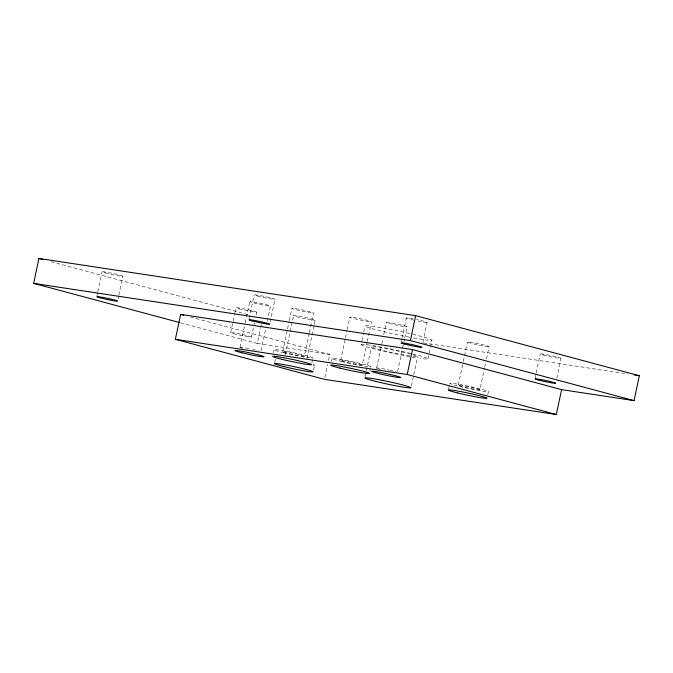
<?xml version="1.0" encoding="UTF-8"?>
<svg xmlns="http://www.w3.org/2000/svg" width="673" height="673" viewBox="0 0 673 673"><rect width="100%" height="100%" fill="white"/><g stroke="black" fill="none" stroke-linecap="round" stroke-linejoin="round"><path stroke-width="0.5" stroke-dasharray="3.37 2.52" d="M96.971 295.691L97.602 292.696M97.821 291.703L102.052 271.774M117.968 299.081L118.608 296.086M118.818 295.094L122.839 276.166M230.654 332.647L234.684 313.711M234.894 312.718L235.954 307.738M240.009 347.293L244.964 323.949M245.182 322.931L249.708 301.622M249.111 318.792L254.201 294.875M251.45 337.03L254.411 323.082M256.11 315.107L256.741 312.121M180.398 322.779L257.313 343.432L260.493 328.483M260.703 327.49L261.334 324.504M261.006 350.7L265.97 327.364M267.265 321.273L270.496 306.047A10.625 0.597 12 0 0 255.084 302.244A10.625 0.597 12 0 0 254.731 303.22A10.625 0.597 12 0 0 270.496 306.047M270.117 322.182L274.988 299.266M273.6 352.593L274.205 349.75M274.677 362.654L275.484 358.86M282.727 351.558L287.312 329.972M287.531 328.946L289.062 321.753M289.281 320.718L291.905 308.385M285.285 354.671L293.588 315.603M304.347 356.168A11.054 0.614 12 0 0 288.313 352.206A11.054 0.614 12 0 0 287.943 353.224A11.054 0.614 12 0 0 304.347 356.168L309.151 333.547M309.37 332.521L313.525 312.987A11.054 0.614 12 0 0 297.491 309.033A11.054 0.614 12 0 0 297.121 310.043A11.054 0.614 12 0 0 313.525 312.987M307.124 358.246L314.114 325.345M314.333 324.319L315.208 320.205A11.054 0.614 12 0 0 299.174 316.251A11.054 0.614 12 0 0 298.804 317.261A11.054 0.614 12 0 0 315.208 320.205M311.86 362.73L312.465 359.878M313.542 369.948L314.552 365.203M324.891 377.351L327.65 364.396M328.491 360.408L329.762 354.435L190.796 317.109M331.553 361.393L332.159 358.549M340.681 360.366L345.274 338.771M345.493 337.745L347.024 330.552M347.243 329.526L349.859 317.185M409.756 356.673A34.222 1.91 12 0 1 361.056 344.584L361.679 341.699M361.889 340.715L363.555 332.849M363.765 331.865L365.018 325.968M362.301 364.968A11.054 0.614 12 0 0 346.275 361.006A11.054 0.614 12 0 0 345.905 362.024A11.054 0.614 12 0 0 362.301 364.968L367.113 342.355M367.332 341.32L371.479 321.795A11.054 0.614 12 0 0 355.453 317.833A11.054 0.614 12 0 0 355.083 318.842A11.054 0.614 12 0 0 371.479 321.795M365.044 376.93L366.112 371.908M366.322 370.899L371.446 346.797M369.822 371.53L370.428 368.678M376.619 368.03L381.574 344.694M381.793 343.676L382.87 338.603M383.736 334.54L386.327 322.367M401.259 341.892L401.899 338.898M402.109 337.905L406.341 317.976A10.625 0.597 12 0 1 413.045 318.817M397.617 371.446L403.657 343.028M403.876 342.019L404.523 338.973M404.742 337.955L407.115 326.792A10.625 0.597 12 0 0 391.703 322.981A10.625 0.597 12 0 0 391.341 323.957A10.625 0.597 12 0 0 407.115 326.792M411.405 385.755L413.542 375.711M413.752 374.701L417.596 356.623M422.896 342.288L427.136 322.367A10.625 0.597 12 0 0 416.587 319.532M427.994 358.776L431.965 340.092M448.555 389.061L449.362 385.259M458.288 385.183L463.1 362.562M463.318 361.536L467.466 342.002M479.908 389.785A11.054 0.614 12 0 0 463.882 385.822A11.054 0.614 12 0 0 463.512 386.84A11.054 0.614 12 0 0 479.908 389.785L484.493 368.198M484.711 367.172L485.586 363.058M486.461 358.945L489.086 346.612A11.054 0.614 12 0 0 473.06 342.65A11.054 0.614 12 0 0 472.682 343.659A11.054 0.614 12 0 0 489.086 346.612M487.824 394.445L488.43 391.602A19.769 1.102 12 0 0 459.768 384.519A19.769 1.102 12 0 0 459.104 386.327A19.769 1.102 12 0 0 488.43 391.602M535.161 377.847L536.011 373.86M536.221 372.867L540.242 353.939M556.798 378.251L561.03 358.322M423.477 342.944L627.934 373.995M257.313 343.432L329.762 354.435M51.089 261.721L248.438 314.72M412.717 353.931A34.222 1.91 12 0 1 420.002 358.373M415.275 357.641A34.222 1.91 12 0 1 411.674 357.018M361.056 344.584A34.222 1.91 12 0 1 410.841 353.46M412.869 334.313A34.222 1.91 12 0 1 431.965 340.151A34.222 1.91 12 0 1 411.741 337.627M409.706 337.24A34.222 1.91 12 0 1 365.027 325.9A34.222 1.91 12 0 1 410.858 333.833M242.659 348.269A10.625 0.597 12 0 1 240.539 347.605M240.177 347.453A10.625 0.597 12 0 1 251.315 349.094M252.712 349.405A10.625 0.597 12 0 1 255.361 350.019M257.641 350.608A10.625 0.597 12 0 1 258.138 350.734M380.287 369.284A10.625 0.597 12 0 1 378.403 368.762M377.393 368.442A10.625 0.597 12 0 1 379.076 368.173A10.625 0.597 12 0 1 389.331 370.142M390.012 370.301A10.625 0.597 12 0 1 393.175 371.067M395.202 371.605A10.625 0.597 12 0 1 396.002 371.849M416.621 356.783A23.589 1.321 12 0 1 412.128 356.311M409.933 355.975A23.589 1.321 12 0 1 377.704 349.068A23.589 1.321 12 0 1 378.344 347.318A23.589 1.321 12 0 1 410.606 354.149M412.709 354.738A23.589 1.321 12 0 1 416.419 355.924M313.105 364.446A19.769 1.102 12 0 1 312.794 365.279M427.136 322.367A10.625 0.597 12 0 1 416.89 320.811M414.189 320.222A10.625 0.597 12 0 1 406.357 318.009M283.535 352.711A19.769 1.102 12 0 0 312.869 357.986A19.769 1.102 12 0 0 284.199 350.902A19.769 1.102 12 0 0 283.535 352.711M341.497 361.51A19.769 1.102 12 0 0 370.823 366.785A19.769 1.102 12 0 0 342.162 359.702A19.769 1.102 12 0 0 341.497 361.51M239.1 308.831A10.625 0.597 12 0 0 256.43 312.213A10.625 0.597 12 0 0 243.517 308.747A10.625 0.597 12 0 0 239.1 308.831M105.198 272.868A10.625 0.597 12 0 0 122.528 276.25A10.625 0.597 12 0 0 109.615 272.784A10.625 0.597 12 0 0 105.198 272.868M257.347 295.969A10.625 0.597 12 0 0 274.668 299.35A10.625 0.597 12 0 0 261.755 295.884A10.625 0.597 12 0 0 257.347 295.969M543.397 355.033A10.625 0.597 12 0 0 560.718 358.415A10.625 0.597 12 0 0 547.805 354.949A10.625 0.597 12 0 0 543.397 355.033M233.809 333.741A10.625 0.597 12 0 0 251.13 337.123A10.625 0.597 12 0 0 238.217 333.657A10.625 0.597 12 0 0 233.809 333.741"/><path stroke-width="1.01" d="M179.388 322.502L33.65 283.367L38.941 258.457L415.687 315.662L639.35 375.727L634.059 400.637L561.602 389.633L412.499 349.59L180.658 314.392L175.359 339.301L324.47 379.345L556.31 414.543L561.602 389.633M33.65 283.367L410.387 340.572L415.687 315.662M175.359 339.301L407.199 374.499L412.499 349.59M634.159 374.937L639.35 375.727M410.387 340.572L634.059 400.637M38.941 258.457L42.996 259.542M407.199 374.499L556.31 414.543M180.658 314.392L183.695 315.208M375.971 381.473A23.589 1.321 12 0 0 410.976 387.766A23.589 1.321 12 0 0 376.762 379.311A23.589 1.321 12 0 0 375.971 381.473M340.084 368.156A19.769 1.102 12 0 0 369.418 373.422A19.769 1.102 12 0 0 340.748 366.339A19.769 1.102 12 0 0 340.084 368.156M282.122 359.357A19.769 1.102 12 0 0 311.456 364.623A19.769 1.102 12 0 0 282.786 357.54A19.769 1.102 12 0 0 282.122 359.357M283.804 366.575A19.769 1.102 12 0 0 313.138 371.841A19.769 1.102 12 0 0 284.469 364.758A19.769 1.102 12 0 0 283.804 366.575M457.69 392.973A19.769 1.102 12 0 0 487.016 398.248A19.769 1.102 12 0 0 458.355 391.156A19.769 1.102 12 0 0 457.69 392.973M241.986 352.787A14.882 0.833 12 0 0 264.068 356.757A14.882 0.833 12 0 0 242.49 351.424A14.882 0.833 12 0 0 241.986 352.787M378.605 373.532A14.882 0.833 12 0 0 400.679 377.494A14.882 0.833 12 0 0 379.101 372.169A14.882 0.833 12 0 0 378.605 373.532M404.195 343.979A10.625 0.597 12 0 0 421.525 347.361A10.625 0.597 12 0 0 408.612 343.895A10.625 0.597 12 0 0 404.195 343.979M538.097 379.942A10.625 0.597 12 0 0 555.427 383.324A10.625 0.597 12 0 0 542.514 379.858A10.625 0.597 12 0 0 538.097 379.942M99.907 297.777A10.625 0.597 12 0 0 117.228 301.159A10.625 0.597 12 0 0 104.315 297.693A10.625 0.597 12 0 0 99.907 297.777M252.055 320.878A10.625 0.597 12 0 0 269.377 324.26A10.625 0.597 12 0 0 256.463 320.794A10.625 0.597 12 0 0 252.055 320.878"/></g></svg>
